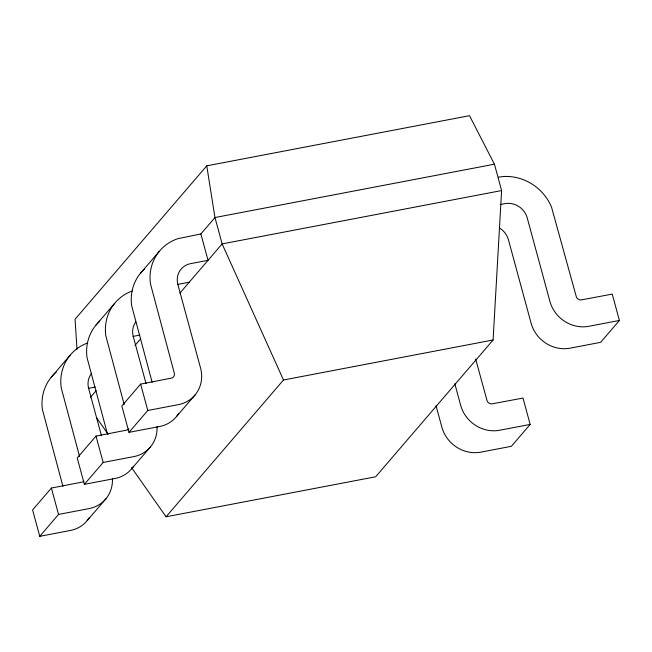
<?xml version="1.0" encoding="UTF-8"?>
<svg xmlns="http://www.w3.org/2000/svg" width="652" height="652" viewBox="0 0 652 652"><rect width="100%" height="100%" fill="white"/><g stroke="black" fill="none" stroke-linecap="round" stroke-linejoin="round"><path stroke-width="0.98" d="M131.557 467.598L166.073 516.783L375.674 476.775L493.091 339.994L501.608 190.563L494.444 164.198L469.505 115.681L206.757 165.836L75.053 319.268L77.009 349.236M51.223 377.247L70.008 355.356M95.844 325.267L114.63 303.384M140.457 273.286L159.251 251.403M200.449 234.451L214.964 217.54L494.444 164.198M90.408 397.353L96.178 390.638M135.005 345.405L140.286 339.252M179.887 293.115L222.128 243.905L501.608 190.563M83.937 481.184A4.613 4.262 40.6 0 1 82.494 482.032L51.386 488.063L32.6 509.954L39.764 536.319L70.334 530.483A32.739 30.212 40.6 0 0 89.495 517.346M128.941 428.796A4.613 4.262 40.6 0 1 127.107 430.051L96.007 436.09L77.221 457.973L84.377 484.338L114.948 478.503A32.739 30.212 40.6 0 0 133.587 466.204M128.998 432.357L147.784 410.475L178.355 404.639A32.739 30.212 40.6 0 0 200.563 368.046L177.882 284.557A18.704 17.262 40.6 0 1 190.571 263.652L208.037 260.319L200.881 233.954L177.792 238.697A46.83 43.211 40.6 0 0 150.441 283.759L174.426 373.629A4.613 4.262 40.6 0 1 171.729 378.07L140.62 384.109L121.834 405.992L128.998 432.357L159.569 426.522A32.739 30.212 40.6 0 0 178.73 413.392M39.764 536.319L58.55 514.428L89.12 508.593A32.739 30.212 40.6 0 0 112.397 478.527M84.377 484.338L103.171 462.447L133.733 456.62A32.739 30.212 40.6 0 0 157.018 426.547M87.213 520.573L105.999 498.69M131.826 468.592L150.62 446.71M176.447 416.612L195.233 394.729M166.073 516.783L283.481 379.994L493.091 339.994M475.699 359.195L487.117 400.874A4.613 4.262 40.6 0 0 491.844 403.898L523.002 398.054L530.166 424.419L511.38 446.302L480.809 452.138A32.739 30.212 40.6 0 1 441.885 427.215L436.017 405.609M498.674 177.116L503.613 176.505A46.83 43.211 40.6 0 1 551.551 207.197L576.352 296.913A4.613 4.262 40.6 0 0 581.079 299.944L612.236 294.093L619.4 320.458L600.614 342.341L570.044 348.176A32.739 30.212 40.6 0 1 531.119 323.253L508.438 239.773A18.704 17.262 40.6 0 0 499.945 228.314M500.133 204.565L504.982 203.644A18.704 17.262 40.6 0 1 527.223 217.882L549.905 301.371A32.739 30.212 40.6 0 0 588.829 326.293L619.4 320.458M177.613 284.427L189.251 282.202M132.992 336.408L139.781 335.104M88.37 388.38L95.168 387.084M530.166 424.419L499.595 430.255A32.739 30.212 40.6 0 1 460.671 405.324L454.803 383.718M96.455 417.582L108.159 434.256M283.481 379.994L222.128 243.905L214.964 217.54L206.757 165.836M152.136 382.284L131.655 305.641A46.83 43.211 40.6 0 1 144.345 269.178M146.072 383.686L133.261 336.538A18.704 17.262 40.6 0 1 135.844 321.884M140.62 384.109L147.784 410.475M124.173 404.517L105.82 335.739A46.83 43.211 40.6 0 1 132.266 290.988M107.523 434.265L87.034 357.622A46.83 43.211 40.6 0 1 99.732 321.159M101.451 435.666L88.648 388.519A18.704 17.262 40.6 0 1 91.688 373.27M96.007 436.09L103.171 462.447M79.552 456.498L61.198 387.712A46.83 43.211 40.6 0 1 87.645 342.968M62.902 486.245L42.413 409.603A46.83 43.211 40.6 0 1 56.537 371.901M51.386 488.063L58.55 514.428"/></g></svg>
